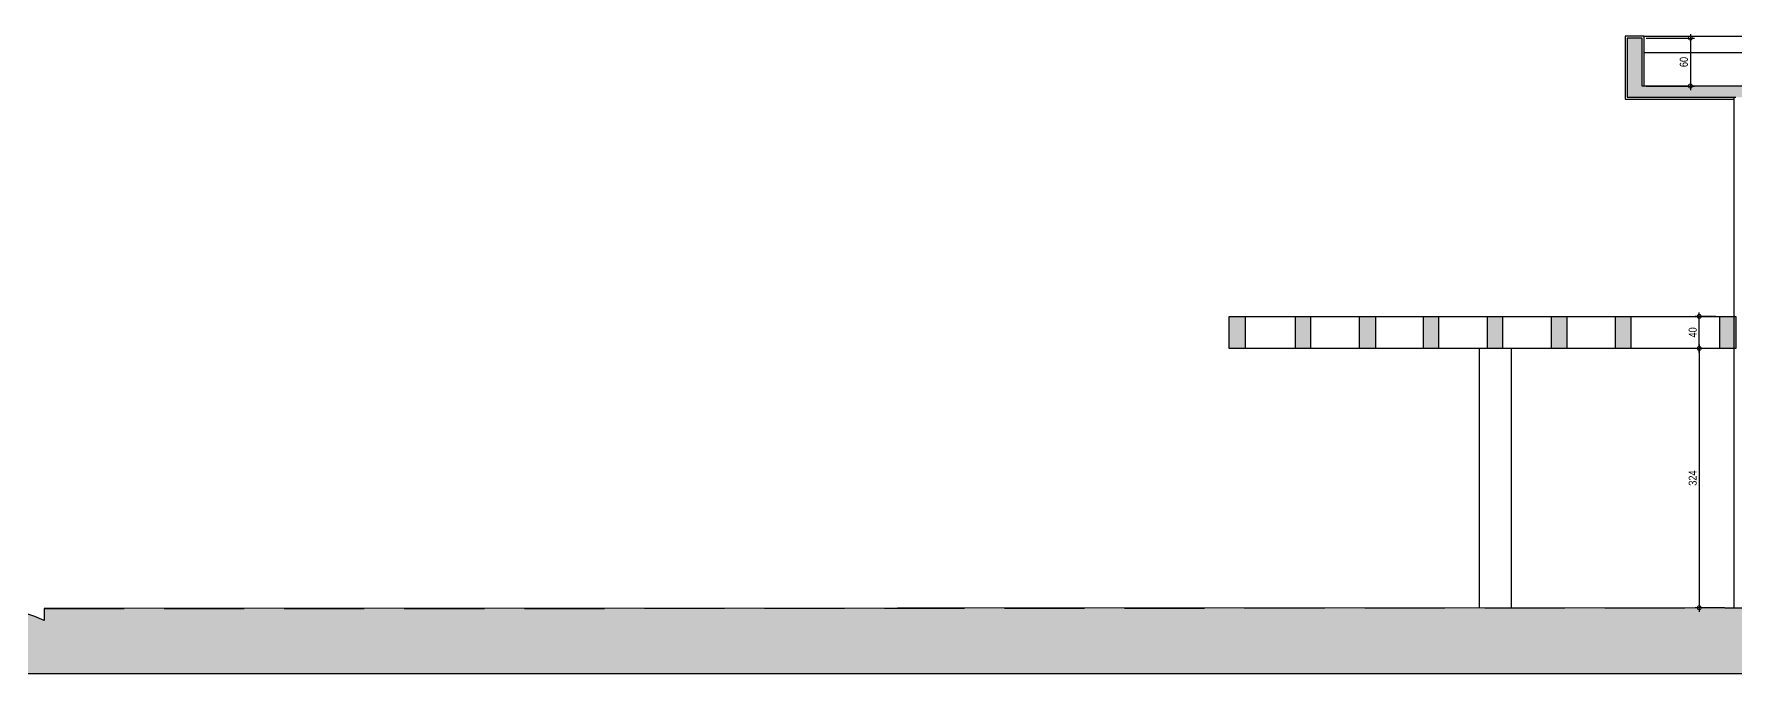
# Model space of a CAD drawing. Header units: metres. Extents: x -9138 to -7768, y 20 to 184.
# Drawn here: x -9085.07 to -9063.81, y 20.33 to 28.33 of the extents above; entities that cross this region are included whole.
import ezdxf

# ---------------------------------------------------------------- set-up
doc = ezdxf.new("R2010")
doc.units = ezdxf.units.M
doc.linetypes.add('CTE ELEV$0$DASHEDX2', pattern=[1.5, 1, -0.5])
for name, color, linetype in [('ARQ-DIM EMBASAM', 2, 'Continuous'), ('CTE ELEV$0$ARQ-ALV ACAB', 4, 'Continuous'), ('CTE ELEV$0$ARQ-AUX', 7, 'Continuous'), ('CTE ELEV$0$ARQ-AUX1', 1, 'Continuous'), ('CTE ELEV$0$ARQ-AUX2', 2, 'Continuous'), ('CTE ELEV$0$ARQ-DIM', 2, 'Continuous'), ('CTE ELEV$0$ARQ-PRJ', 7, 'CTE ELEV$0$DASHEDX2'), ('CTE ELEV$0$ES-CORTE', 2, 'Continuous')]:
    doc.layers.add(name, color=color, linetype=linetype)
doc.styles.add('CTE ELEV$0$Adesa', font='ARIALN.TTF')
doc.dimstyles.new('CTE ELEV$0$ADESA 1-0050', dxfattribs={"dimtxt": 0.1, "dimasz": 0.1, "dimexe": 0.05, "dimexo": 0.05, "dimgap": 0.03, "dimtad": 1, "dimdec": 1, "dimlfac": 100, "dimzin": 12, "dimtxsty": 'CTE ELEV$0$Adesa', "dimblk": 'CTE ELEV$0$_DotSmall', "dimcen": 1, "dimdle": 0.05, "dimclrd": 1, "dimclre": 1, "dimclrt": 256, "dimazin": 3, "dimtm": 1e-09, "dimtfac": 1, "dimtdec": 1, "dimtmove": 1, "dimatfit": 0, "dimldrblk": 'CTE ELEV$0$_DotSmall', "dimfxl": 0.8, "dimtvp": 2, "dimtolj": 1, "dimtzin": 0, "dimarcsym": 0})

# ---------------------------------------------------------------- blocks, each defined once
blk = doc.blocks.new('CTE ELEV$0$_DotSmall')
at = {"color": 0, "linetype": 'ByBlock', "const_width": 0.5}
blk.add_lwpolyline([(-0.0625, 0, 1), (0.0625, 0, 1)], format="xyb", close=True, dxfattribs=at)
blk = doc.blocks.new('*D694')
at = {"layer": 'CTE ELEV$0$ARQ-DIM', "color": 1, "lineweight": -2, "transparency": 16777216}
for p, q in [((-42.557, 4.065), (-42.557, 3.365)), ((-43.107, 4.015), (-42.507, 4.015)), ((-43.107, 3.415), (-42.507, 3.415))]:
    blk.add_line(p, q, dxfattribs=at)
at = {"layer": 'Defpoints', "color": 0, "transparency": 16777216}
for p in [(-43.157, 4.015), (-43.157, 3.415), (-42.557, 3.415)]:
    blk.add_point(p, dxfattribs=at)
at = {"layer": 'CTE ELEV$0$ARQ-DIM', "color": 1, "lineweight": -2, "transparency": 16777216, "xscale": 0.1, "yscale": 0.1, "zscale": 0.1}
for p, rotation in [((-42.557, 4.015), 90), ((-42.557, 3.415), 270)]:
    blk.add_blockref('CTE ELEV$0$_DotSmall', p, dxfattribs=dict(at, rotation=rotation))
at = {"layer": 'CTE ELEV$0$ARQ-DIM', "transparency": 16777216, "insert": (-42.638, 3.715), "char_height": 0.1, "attachment_point": 5, "rotation": 90, "style": 'CTE ELEV$0$Adesa'}
blk.add_mtext('\\A1;60', dxfattribs=at)
blk = doc.blocks.new('CTE ELEV$0$CT AA 3 ANDAR')
at = {"layer": 'CTE ELEV$0$ARQ-ALV ACAB'}
blk.add_lwpolyline([(-42.012, -2.88), (-42.012, -6.522)], dxfattribs=at)
blk = doc.blocks.new('*D225')
at = {"layer": 'CTE ELEV$0$ARQ-DIM', "color": 1, "lineweight": -2, "transparency": 16777216}
for p, q in [((-9063.951, 24.4), (-9064.315, 24.4)), ((-9064.265, 24.45), (-9064.265, 21.108)), ((-9063.951, 21.158), (-9064.315, 21.158))]:
    blk.add_line(p, q, dxfattribs=at)
at = {"layer": 'Defpoints', "color": 0, "transparency": 16777216}
for p in [(-9063.901, 24.4), (-9064.265, 21.158), (-9063.901, 21.158)]:
    blk.add_point(p, dxfattribs=at)
at = {"layer": 'CTE ELEV$0$ARQ-DIM', "color": 1, "lineweight": -2, "transparency": 16777216, "xscale": 0.1, "yscale": 0.1, "zscale": 0.1}
for p, rotation in [((-9064.265, 24.4), 90), ((-9064.265, 21.158), 270)]:
    blk.add_blockref('CTE ELEV$0$_DotSmall', p, dxfattribs=dict(at, rotation=rotation))
at = {"layer": 'CTE ELEV$0$ARQ-DIM', "transparency": 16777216, "insert": (-9064.346, 22.779), "char_height": 0.1, "attachment_point": 5, "rotation": 90, "style": 'CTE ELEV$0$Adesa'}
blk.add_mtext('\\A1;324', dxfattribs=at)
blk = doc.blocks.new('*D247')
at = {"layer": 'CTE ELEV$0$ES-CORTE', "color": 1, "lineweight": -2, "transparency": 16777216}
for p, q in [((-9064.056, 24.8), (-9064.315, 24.8)), ((-9064.265, 24.35), (-9064.265, 24.85)), ((-9064.056, 24.4), (-9064.315, 24.4))]:
    blk.add_line(p, q, dxfattribs=at)
at = {"layer": 'Defpoints', "color": 0, "transparency": 16777216}
for p in [(-9064.265, 24.8), (-9064.006, 24.8), (-9064.006, 24.4)]:
    blk.add_point(p, dxfattribs=at)
at = {"layer": 'CTE ELEV$0$ES-CORTE', "color": 1, "lineweight": -2, "transparency": 16777216, "xscale": 0.1, "yscale": 0.1, "zscale": 0.1}
for p, rotation in [((-9064.265, 24.8), 90), ((-9064.265, 24.4), 270)]:
    blk.add_blockref('CTE ELEV$0$_DotSmall', p, dxfattribs=dict(at, rotation=rotation))
at = {"layer": 'CTE ELEV$0$ES-CORTE', "transparency": 16777216, "insert": (-9064.346, 24.6), "char_height": 0.1, "attachment_point": 5, "rotation": 90, "style": 'CTE ELEV$0$Adesa'}
blk.add_mtext('\\A1;40', dxfattribs=at)
blk = doc.blocks.new('CTE ELEV$0$CT AA 2 ANDAR')
at = {"layer": 'CTE ELEV$0$ES-CORTE'}
h = blk.add_hatch(color=8, dxfattribs=at)
h.dxf.hatch_style = 1
h.paths.add_polyline_path([(-43.157, 4.0149), (-43.3469, 4.0149), (-43.3469, 3.2749), (-43.157, 3.2749), (-43.157, 3.4149)])
h.paths.add_polyline_path([(-43.157, 3.4149), (-43.157, 3.2749), (-31.965, 3.2749), (-31.965, 2.8349), (-31.775, 2.8349), (-31.775, 3.4149)])
at = {"layer": 'CTE ELEV$0$ARQ-ALV ACAB'}
for p, q in [((-43.132, 4.0399), (-43.372, 4.0399)), ((-43.372, 4.0399), (-43.372, 3.2499)), ((-43.132, 3.4149), (-43.132, 4.0399)), ((-42.012, 3.2749), (-42.012, 0.5349))]:
    blk.add_line(p, q, dxfattribs=at)
for points in [[(-43.132, 3.8349), (-31.7453, 3.8349)], [(-43.372, 3.2499), (-42.012, 3.2499)]]:
    blk.add_lwpolyline(points, dxfattribs=at)
at = {"layer": 'CTE ELEV$0$ARQ-AUX1'}
blk.add_lwpolyline([(-43.132, 4.0399), (-31.7453, 4.0399)], dxfattribs=at)
at = {"layer": 'CTE ELEV$0$ES-CORTE'}
for points in [[(-43.157, 3.4149), (-43.157, 4.0149), (-43.3469, 4.0149), (-43.3469, 3.2749), (-41.987, 3.2749)], [(-31.7453, 3.4149), (-43.157, 3.4149)]]:
    blk.add_lwpolyline(points, dxfattribs=at)
at = {"layer": 'CTE ELEV$0$ARQ-DIM'}
dim = blk.add_linear_dim(base=(-42.5567, 3.4149), p1=(-43.157, 4.0149), p2=(-43.157, 3.4149), angle=90, dimstyle='CTE ELEV$0$ADESA 1-0050', dxfattribs=at)
dim.commit()
dim.dimension.update_dxf_attribs({"geometry": '*D694', "text_midpoint": (-42.6378, 3.7149)})
blk = doc.blocks.new('CTE ELEV')
at = {"layer": 'CTE ELEV$0$ARQ-AUX'}
h = blk.add_hatch(dxfattribs=at)
h.set_pattern_fill('EARTH', color=8, scale=0.1)
edge = h.paths.add_edge_path()
edge.add_line((-8985.5736, 21.1977), (-9063.4352, 21.158))
edge.add_line((-9063.4352, 21.158), (-9063.4352, 21.1579))
edge.add_line((-9063.4352, 21.1579), (-9063.6252, 21.1579))
edge.add_line((-9063.6252, 21.1579), (-9084.9452, 21.147))
edge.add_line((-9084.9452, 21.147), (-9084.9452, 20.997))
edge.add_arc((-9085.6952, 19.4053), 1.7595, 64.76999, 98.16848)
edge.add_line((-9085.9452, 21.147), (-9085.9452, 20.3302))
edge.add_line((-9085.9452, 20.3302), (-8979.5671, 20.3302))
edge.add_line((-8979.5671, 20.3302), (-8979.5671, 21.2))
edge.add_line((-8979.5671, 21.2), (-8981.0249, 21.2))
edge.add_line((-8981.0249, 21.2), (-8981.0269, 21.1988))
edge.add_line((-8981.0269, 21.1988), (-8985.5756, 21.1988))
edge.add_line((-8985.5756, 21.1988), (-8985.5736, 21.1977))
at = {"layer": 'CTE ELEV$0$ARQ-AUX2'}
h = blk.add_hatch(color=8, dxfattribs=at)
h.dxf.hatch_style = 1
h.paths.add_polyline_path([(-9070.1395, 24.4), (-9069.9395, 24.4), (-9069.9395, 24.8), (-9070.1395, 24.8)])
h.paths.add_polyline_path([(-9069.121, 24.8), (-9069.311, 24.8), (-9069.311, 24.4), (-9069.121, 24.4)])
h.paths.add_polyline_path([(-9068.3107, 24.8), (-9068.5107, 24.8), (-9068.5107, 24.4), (-9068.3107, 24.4)])
h.paths.add_polyline_path([(-9067.7112, 24.4), (-9067.5213, 24.4), (-9067.5213, 24.8), (-9067.7112, 24.8)])
h.paths.add_polyline_path([(-9066.9112, 24.4), (-9066.7212, 24.4), (-9066.7212, 24.8), (-9066.9112, 24.8)])
h.paths.add_polyline_path([(-9065.9212, 24.8), (-9066.1112, 24.8), (-9066.1112, 24.4), (-9065.9212, 24.4)])
h.paths.add_polyline_path([(-9065.3112, 24.4), (-9065.1212, 24.4), (-9065.1212, 24.8), (-9065.3112, 24.8)])
h.paths.add_polyline_path([(-9064.006, 24.4), (-9063.806, 24.4), (-9063.806, 24.8), (-9064.006, 24.8)])
at = {"layer": 'CTE ELEV$0$ARQ-AUX'}
blk.add_lwpolyline([(-8979.5671, 21.2), (-8979.5671, 20.3302), (-9085.9452, 20.3302), (-9085.9452, 21.147)], dxfattribs=at)
at = {"layer": 'CTE ELEV$0$ARQ-AUX1'}
for points in [[(-9069.9395, 24.8), (-9064.006, 24.8)], [(-9064.006, 24.4), (-9069.9395, 24.4)]]:
    blk.add_lwpolyline(points, dxfattribs=at)
at = {"layer": 'CTE ELEV$0$ARQ-AUX2'}
for p, q in [((-9067.0162, 24.4), (-9067.0162, 21.1562)), ((-9066.6162, 24.4), (-9066.6162, 21.1564))]:
    blk.add_line(p, q, dxfattribs=at)
for points in [[(-9069.9395, 24.4), (-9070.1395, 24.4), (-9070.1395, 24.8), (-9069.9395, 24.8)], [(-9069.121, 24.4), (-9069.311, 24.4), (-9069.311, 24.8), (-9069.121, 24.8)], [(-9068.3107, 24.4), (-9068.5107, 24.4), (-9068.5107, 24.8), (-9068.3107, 24.8)], [(-9067.5213, 24.4), (-9067.7112, 24.4), (-9067.7112, 24.8), (-9067.5213, 24.8)], [(-9066.7212, 24.4), (-9066.9112, 24.4), (-9066.9112, 24.8), (-9066.7212, 24.8)], [(-9065.9212, 24.4), (-9066.1112, 24.4), (-9066.1112, 24.8), (-9065.9212, 24.8)], [(-9065.1212, 24.4), (-9065.3112, 24.4), (-9065.3112, 24.8), (-9065.1212, 24.8)], [(-9063.806, 24.4), (-9064.006, 24.4), (-9064.006, 24.8), (-9063.806, 24.8)]]:
    blk.add_lwpolyline(points, close=True, dxfattribs=at)
for points in [[(-9063.6252, 21.1579), (-9084.9452, 21.147)], [(-9084.9452, 21.147), (-9084.9452, 20.997)]]:
    blk.add_lwpolyline(points, dxfattribs=at)
blk.add_arc((-9085.6952, 19.4053), 1.7595, 64.76999, 98.16848, dxfattribs=at)
at = {"layer": 'CTE ELEV$0$ARQ-PRJ'}
blk.add_lwpolyline([(-9084.9452, 21.147), (-8981.0249, 21.2)], dxfattribs=at)
blk.add_blockref('CTE ELEV$0$CT AA 3 ANDAR', (-9021.819, 27.68))
at = {"layer": 'CTE ELEV$0$ARQ-ALV ACAB'}
blk.add_blockref('CTE ELEV$0$CT AA 2 ANDAR', (-9021.819, 24.2651), dxfattribs=at)
at = {"layer": 'CTE ELEV$0$ARQ-DIM'}
dim = blk.add_linear_dim(base=(-9064.2652, 21.1578), p1=(-9063.9007, 24.4), p2=(-9063.9007, 21.1578), angle=90, dimstyle='CTE ELEV$0$ADESA 1-0050', override={"dimdec": 0}, dxfattribs=at)
dim.commit()
dim.dimension.update_dxf_attribs({"geometry": '*D225', "text_midpoint": (-9064.3462, 22.7789)})
at = {"layer": 'CTE ELEV$0$ES-CORTE'}
dim = blk.add_linear_dim(base=(-9064.2652, 24.8), p1=(-9064.006, 24.4), p2=(-9064.006, 24.8), angle=90, dimstyle='CTE ELEV$0$ADESA 1-0050', dxfattribs=at)
dim.commit()
dim.dimension.update_dxf_attribs({"geometry": '*D247', "text_midpoint": (-9064.3462, 24.6)})

msp = doc.modelspace()

# ---------------------------------------------------------------- block references
at = {"layer": 'ARQ-DIM EMBASAM'}
msp.add_blockref('CTE ELEV', (0, 0), dxfattribs=at)

doc.saveas('drawing.dxf')
